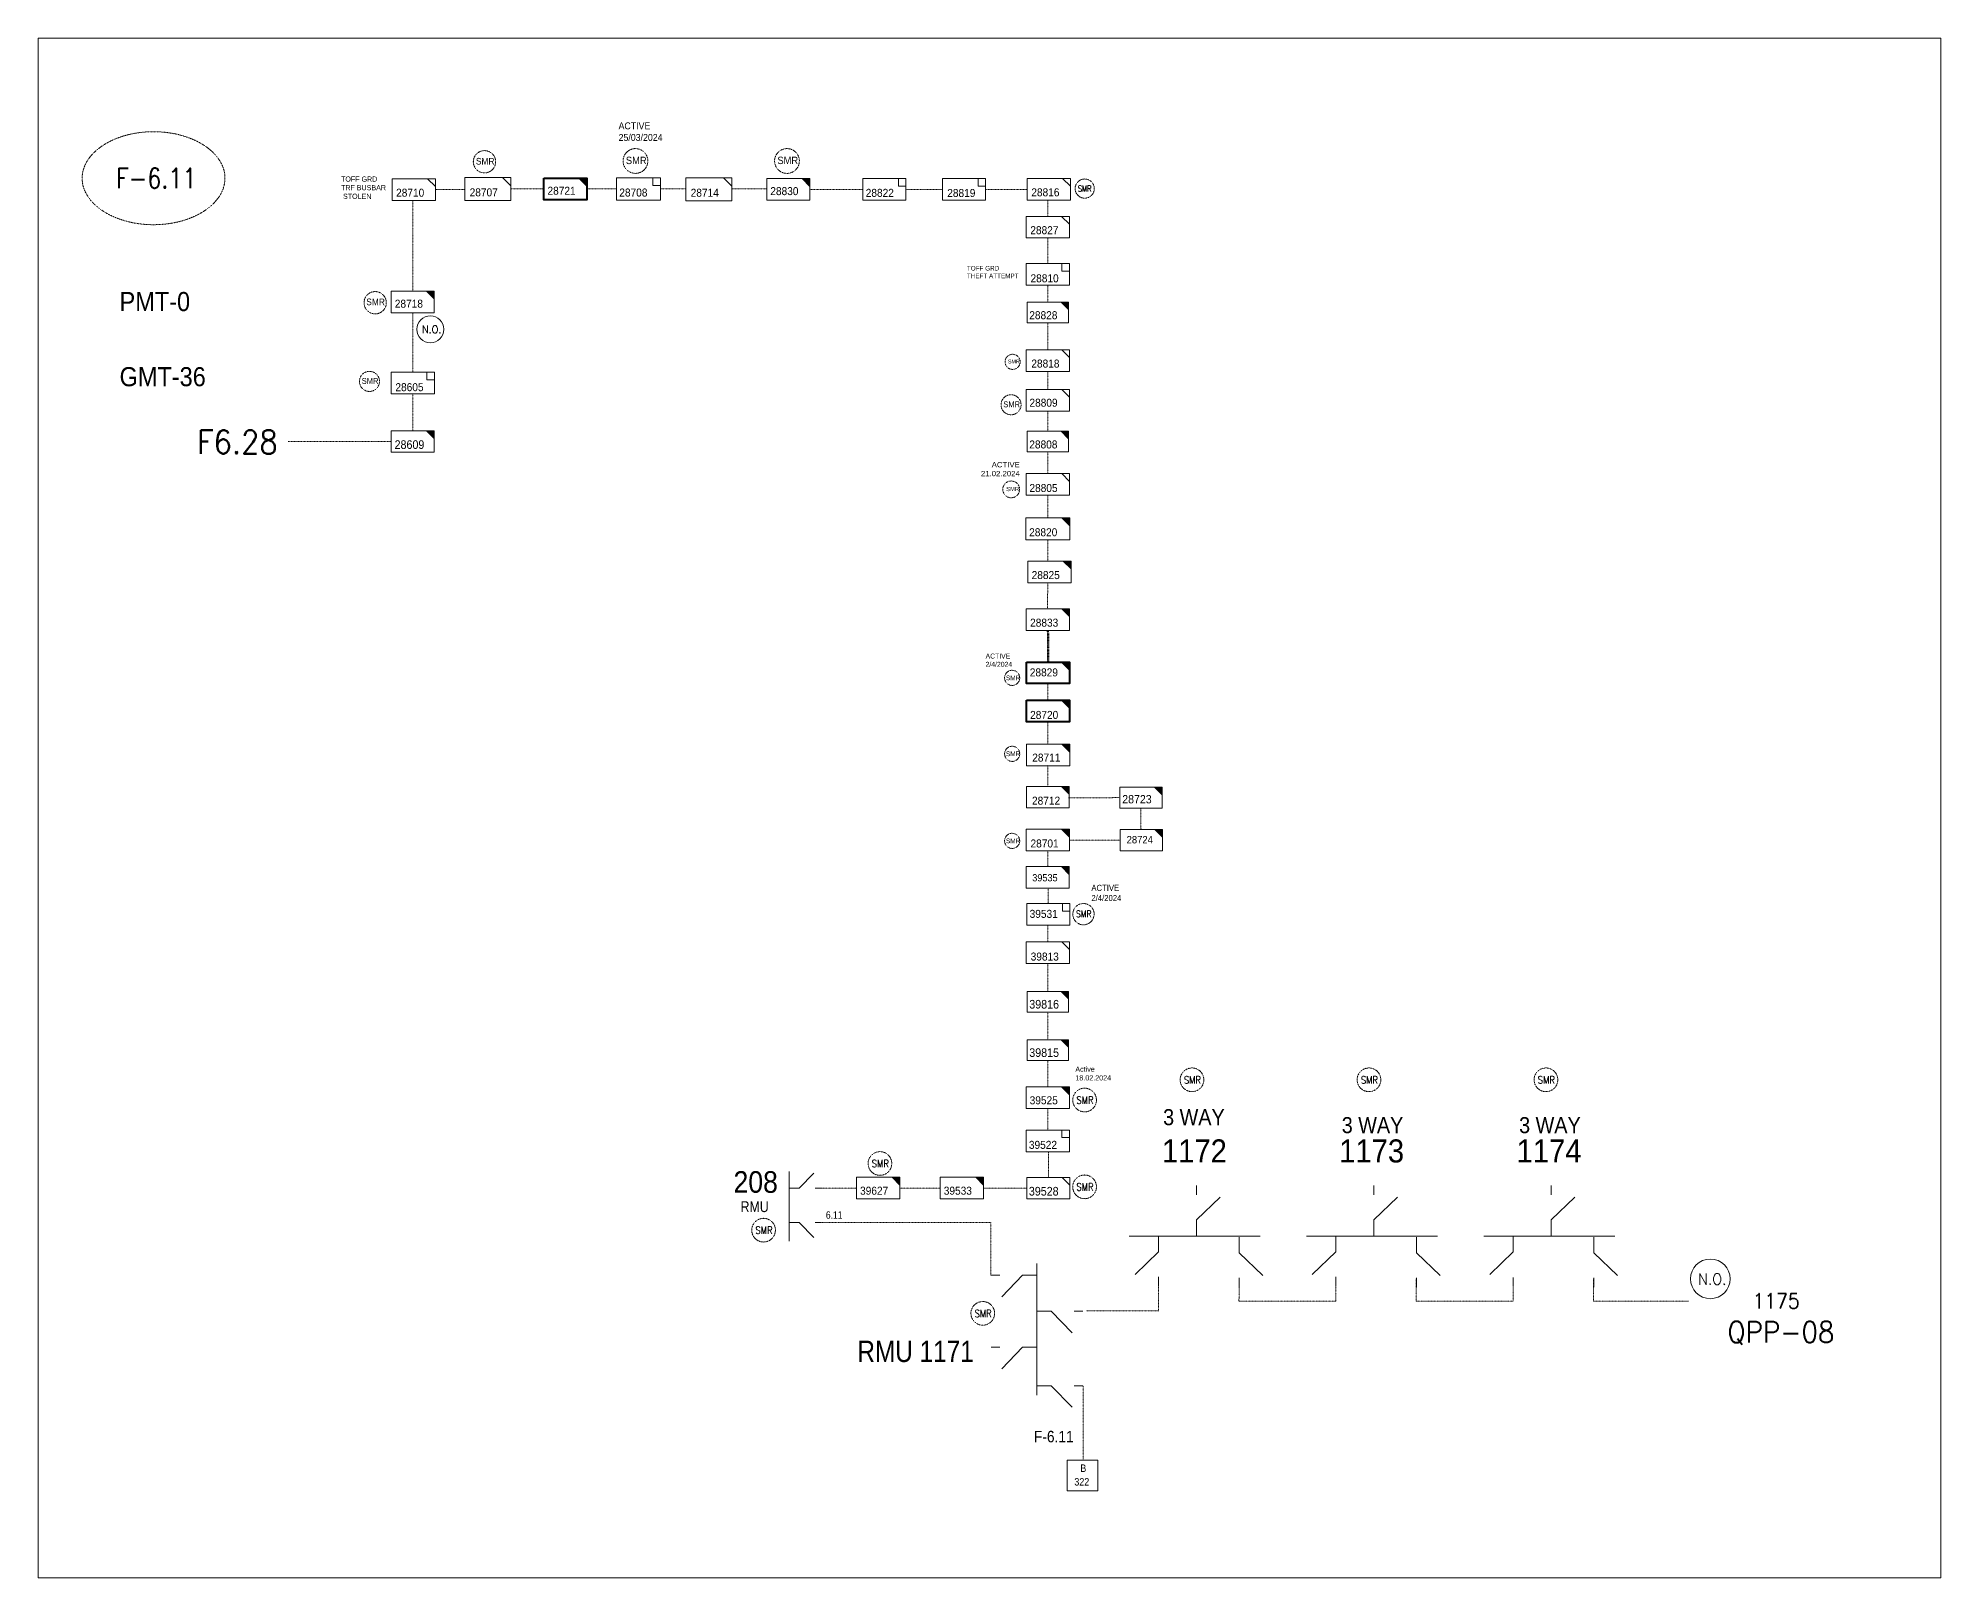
# Model space of a CAD drawing. Header units: metres. Extents: x 65984 to 144644, y -19036 to 23726.
# Drawn here: x 101588 to 102468, y 7578 to 8290 of the extents above; entities that cross this region are included whole.
import ezdxf
from ezdxf.enums import TextEntityAlignment as Align

# ---------------------------------------------------------------- set-up
doc = ezdxf.new("R2010")
doc.units = ezdxf.units.M
doc.header["$MEASUREMENT"] = 0
doc.linetypes.add('DGN Style 3', pattern=[0.013877, 0, -0.013877])
doc.layers.get('0').update_dxf_attribs({"color": 95, "lineweight": 40})
for name, color, linetype, lineweight in [('d_eos', 111, 'Continuous', 40), ('d_eos no', 121, 'Continuous', 40), ('d_switch', 95, 'Continuous', 40), ('d_tf no', 6, 'Continuous', 40), ('d_ug cable', 95, 'Continuous', 40), ('d_unit sub', 7, 'Continuous', 40), ('fedr no', 95, 'Continuous', 40), ('GRID STATION  04', 7, 'Continuous', 40), ('Level 37', 7, 'Continuous', 0), ('O H MAIN FEEDER', 4, 'Continuous', 100), ('SW N O', 114, 'Continuous', 30)]:
    doc.layers.add(name, color=color, linetype=linetype, lineweight=lineweight)
doc.styles.add('NASKHF', font='naskhf.shx', dxfattribs={"height": 8})
doc.styles.get("Standard").update_dxf_attribs({"font": 'txt.shx'})
doc.styles.add('Style-Arial', font='arial.ttf')
doc.styles.add('Style-ENGINEERING', font='ENGINEERING.shx')
doc.styles.add('Style-msdefault', font='msdefault.shx')
doc.styles.add('Style-simplex', font='simplex.shx')
doc.styles.add('Style-STANDARD', font='STANDARD.shx')

# ---------------------------------------------------------------- blocks, each defined once
blk = doc.blocks.new('TF_8')
at = {"color": 0, "linetype": 'ByBlock', "lineweight": -2}
blk.add_line((6.3, 4.95), (9.9, 1.35), dxfattribs=at)
blk.add_3dface([(-10.1, 4.95), (9.9, 4.95), (9.9, -5.05), (-10.1, -5.05)], dxfattribs=at)
blk = doc.blocks.new('exist.us-1000kva')
at = {"color": 0, "linetype": 'ByBlock', "lineweight": -2, "flags": 128}
blk.add_lwpolyline([(40, 12.9), (32.8, 20), (40, 20)], close=True, dxfattribs=at)
at = {"color": 0, "linetype": 'ByBlock', "lineweight": -2, "extrusion": (0, 0, -1)}
blk.add_solid([(-40, 12.9), (-32.8, 20), (-40, 20)], dxfattribs=at)
at = {"color": 0, "linetype": 'ByBlock', "lineweight": -2, "xscale": 2, "yscale": 2}
blk.add_blockref('TF_8', (20.2, 10.1), dxfattribs=at)
blk = doc.blocks.new('TF3')
at = {"color": 0, "linetype": 'ByBlock', "lineweight": -2}
for p, q in [((11.3, 9), (18.3, 9)), ((18.3, 9), (18.3, 2))]:
    blk.add_line(p, q, dxfattribs=at)
at = {"color": 0, "linetype": 'ByBlock', "lineweight": -2, "flags": 128}
blk.add_lwpolyline([(18.3, 2), (11.3, 2), (11.3, 9)], dxfattribs=at)
at = {"color": 0, "linetype": 'ByBlock', "lineweight": -2}
blk.add_3dface([(-21.7, 9), (18.3, 9), (18.3, -11), (-21.7, -11)], dxfattribs=at)
blk = doc.blocks.new('*U4083')
at = {"layer": 'SW N O', "color": 3, "lineweight": 13, "ltscale": 0.426762}
blk.add_circle((0, 0), 16.8, dxfattribs=at)
at = {"layer": 'SW N O', "color": 3, "lineweight": 13, "style": 'Style-STANDARD'}
blk.add_text('N.O.', height=9.6, dxfattribs=at).set_placement((1.7, -0.2), align=Align.MIDDLE_CENTER)
blk = doc.blocks.new('*U4268')
at = {"layer": 'SW N O', "color": 3, "lineweight": 13, "ltscale": 0.426762}
blk.add_circle((0, 0), 16.8, dxfattribs=at)
at = {"layer": 'SW N O', "color": 3, "lineweight": 13, "style": 'Style-STANDARD'}
blk.add_text('N.O.', height=9.6, dxfattribs=at).set_placement((1.7, -0.2), align=Align.MIDDLE_CENTER)

msp = doc.modelspace()

# ---------------------------------------------------------------- linework, layer by layer
at = {"color": 5, "linetype": 'DGN Style 3', "lineweight": 13}
for p, q in [((102106.16, 7712.66), (102106.16, 7701.14)), ((102143.46, 7712.23), (102143.31, 7705.62)), ((102188.12, 7712.66), (102188.12, 7705.8)), ((102225.27, 7716.09), (102225.27, 7705.62)), ((102270.15, 7712.96), (102270.15, 7705.77)), ((102307.3, 7716.09), (102307.3, 7705.8)), ((102143.24, 7705.8), (102188.07, 7705.8)), ((102225.2, 7705.8), (102270.15, 7705.77)), ((102307.3, 7705.8), (102351.17, 7705.79))]:
    msp.add_line(p, q, dxfattribs=at)
at = {"layer": 'd_eos', "color": 2, "linetype": 'Continuous', "lineweight": 13, "ltscale": 0.638341}
for p, q in [((101935.29, 7765.78), (101935.29, 7733.46)), ((101939.94, 7758.04), (101946.73, 7765.04)), ((101935.29, 7758.04), (101939.94, 7758.04)), ((101947.38, 7758.04), (101950.21, 7758.04)), ((101935.28, 7742.18), (101939.93, 7742.18)), ((101939.93, 7742.18), (101946.73, 7735.18)), ((101947.38, 7742.18), (101950.2, 7742.18))]:
    msp.add_line(p, q, dxfattribs=at)
at = {"layer": 'd_eos', "color": 2, "linetype": 'Continuous', "lineweight": 13, "ltscale": 0.992748}
for p, q in [((102123.73, 7754.91), (102123.73, 7759.3)), ((102123.73, 7743.33), (102134.62, 7753.9)), ((102205.69, 7754.91), (102205.69, 7759.3)), ((102205.69, 7743.33), (102216.58, 7753.9)), ((102287.72, 7754.91), (102287.72, 7759.3)), ((102287.72, 7743.33), (102298.61, 7753.9)), ((102153.19, 7735.86), (102092.6, 7735.86)), ((102106.16, 7735.86), (102106.16, 7728.63)), ((102123.73, 7736.1), (102123.73, 7743.33)), ((102143.46, 7735.43), (102143.46, 7728.2)), ((102235.15, 7735.86), (102174.55, 7735.86)), ((102188.12, 7735.86), (102188.12, 7728.63)), ((102205.69, 7736.1), (102205.69, 7743.33)), ((102225.42, 7735.43), (102225.42, 7728.2)), ((102317.18, 7735.86), (102256.59, 7735.86)), ((102270.15, 7735.86), (102270.15, 7728.63)), ((102287.72, 7736.1), (102287.72, 7743.33)), ((102307.45, 7735.43), (102307.45, 7728.2)), ((102106.16, 7728.63), (102095.27, 7718.06)), ((102143.46, 7728.2), (102154.35, 7717.63)), ((102188.12, 7728.63), (102177.23, 7718.06)), ((102225.42, 7728.2), (102236.31, 7717.63)), ((102270.15, 7728.63), (102259.26, 7718.06)), ((102307.45, 7728.2), (102318.34, 7717.63)), ((102106.16, 7717.05), (102106.16, 7712.66)), ((102143.46, 7716.63), (102143.46, 7712.23)), ((102188.12, 7717.05), (102188.12, 7712.66)), ((102225.42, 7716.63), (102225.42, 7712.23)), ((102307.45, 7716.63), (102307.45, 7712.23))]:
    msp.add_line(p, q, dxfattribs=at)
at = {"layer": 'd_eos', "color": 2, "linetype": 'Continuous', "lineweight": 13, "ltscale": 0.906744}
for p, q in [((102032.69, 7717.81), (102028.54, 7717.81)), ((102043.26, 7717.81), (102033.61, 7707.86)), ((102049.87, 7717.81), (102043.26, 7717.81)), ((102049.87, 7662.29), (102049.87, 7723.26)), ((102049.87, 7701.14), (102056.47, 7701.14)), ((102056.47, 7701.14), (102066.12, 7691.19)), ((102067.04, 7701.14), (102071.06, 7701.14)), ((102032.69, 7684.47), (102028.68, 7684.47)), ((102043.26, 7684.47), (102033.61, 7674.52)), ((102049.87, 7684.46), (102043.26, 7684.46)), ((102049.87, 7666.63), (102056.47, 7666.63)), ((102056.47, 7666.63), (102066.13, 7656.69)), ((102067.04, 7666.64), (102071.06, 7666.64))]:
    msp.add_line(p, q, dxfattribs=at)
at = {"layer": 'd_eos', "color": 2, "linetype": 'Continuous', "lineweight": 13, "ltscale": 0.893473}
msp.add_line((102270.14, 7716.79), (102270.14, 7712.84), dxfattribs=at)
at = {"layer": 'd_ug cable', "color": 5, "linetype": 'DGN Style 3', "lineweight": 13}
for p, q in [((101806.55, 8220.11), (101821.93, 8220.11)), ((101841.83, 8220.11), (101855.4, 8220.11)), ((101875.84, 8220.11), (101887.56, 8220.11)), ((101908.76, 8220.11), (101924.97, 8220.11)), ((101944.87, 8219.92), (101969.33, 8219.92)), ((101989.32, 8219.92), (102006.16, 8219.92)), ((102026.16, 8219.92), (102045.39, 8219.92)), ((101761.26, 8172.86), (101761.26, 8214.81)), ((102054.93, 8207.43), (102054.93, 8214.96)), ((102054.93, 8185.67), (102054.93, 8197.15)), ((101761.26, 8135.35), (101761.26, 8162.88)), ((102054.96, 8135.75), (102054.96, 8127.4)), ((102054.96, 8117.4), (102054.96, 8108.05)), ((101751.34, 8103.34), (101703.59, 8103.34)), ((102054.96, 8098.48), (102054.96, 8088.48)), ((102054.96, 8078.48), (102054.96, 8068.06)), ((102054.96, 8047.98), (102054.96, 8057.85)), ((102054.83, 8026.01), (102054.88, 8037.95)), ((102054.94, 8001.37), (102055.01, 8015.94)), ((102054.94, 7983.44), (102054.94, 7991.35)), ((102054.94, 7963.22), (102054.94, 7973.7)), ((102054.94, 7944.18), (102054.94, 7953.64)), ((102088.2, 7938.63), (102064.49, 7938.55)), ((102098.02, 7923.94), (102098.01, 7933.69)), ((102054.94, 7906.72), (102054.94, 7914)), ((102088.34, 7919.01), (102064.92, 7918.96)), ((102055.02, 7896.7), (102055.02, 7889.69)), ((102054.94, 7849.03), (102054.94, 7861.96)), ((102054.94, 7826.67), (102054.94, 7839.45)), ((102054.94, 7784.9), (102054.94, 7794.85)), ((102055.18, 7763.04), (102055.18, 7774.9)), ((101986.49, 7758.04), (102005.21, 7758.04)), ((102025.19, 7758.04), (102045.18, 7758.04)), ((102072.75, 7701.24), (102106.16, 7701.24))]:
    msp.add_line(p, q, dxfattribs=at)
at = {"layer": 'd_ug cable', "color": 5, "linetype": 'DGN Style 3', "lineweight": 100}
msp.add_line((102055.05, 8001.33), (102055.01, 8015.94), dxfattribs=at)
at = {"layer": 'd_ug cable', "color": 5, "linetype": 'DGN Style 3', "lineweight": 13, "flags": 128}
for points in [[(101771.7, 8219.81), (101785.34, 8219.81)], [(102054.93, 8167.83), (102054.93, 8175.67)], [(102054.96, 8145.74), (102054.96, 8158.25)], [(101761.26, 8125.36), (101761.26, 8108.31)], [(102054.94, 7871.96), (102054.94, 7879.67)], [(102054.94, 7804.86), (102054.94, 7817.09)], [(101966.52, 7758.04), (101950.21, 7758.04)], [(101950.2, 7742.18), (102028.54, 7742.18), (102028.54, 7717.81)], [(102071.25, 7666.68), (102071.25, 7666.68), (102071.25, 7632.76)]]:
    msp.add_lwpolyline(points, dxfattribs=at)
at = {"layer": 'd_ug cable', "color": 2, "linetype": 'DGN Style 3', "lineweight": 13}
for centre, radius in [((101794.42, 8232.69), 5.16), ((101864.24, 8233.04), 5.73), ((101934.31, 8233.04), 5.73), ((102071.99, 8220.28), 4.44), ((101743.87, 8167.5), 5.16), ((102038.64, 8140.15), 3.5), ((101741.23, 8131.12), 4.64), ((102037.92, 8120.32), 4.64), ((102038.01, 8081.18), 3.89), ((102038.43, 7994.02), 3.5), ((102038.43, 7958.89), 3.5), ((102038.43, 7918.64), 3.5), ((102071.41, 7884.75), 4.93), ((102121.61, 7808.15), 5.48), ((102203.45, 7808.15), 5.48), ((102285.29, 7808.15), 5.48), ((102071.94, 7798.79), 5.48), ((101977.3, 7769.45), 5.48), ((101977.3, 7769.45), 5.48), ((102071.94, 7758.65), 5.48), ((101923.49, 7738.61), 5.48), ((101923.49, 7738.61), 5.48), ((102024.85, 7700.15), 5.48), ((102024.85, 7700.15), 5.48)]:
    msp.add_circle(centre, radius, dxfattribs=at)
at = {"layer": 'fedr no', "color": 82, "linetype": 'DGN Style 3', "lineweight": 13, "true_color": 0x1dc70e}
msp.add_ellipse((101641.39, 8225.08), major_axis=(33.02, 0), ratio=0.651175, dxfattribs=at)
at = {"layer": 'GRID STATION  04', "color": 5, "linetype": 'Continuous', "lineweight": 13, "ltscale": 0.39177, "flags": 128}
msp.add_lwpolyline([(102063.83, 7618.05), (102063.83, 7632.2), (102077.99, 7632.2), (102077.99, 7618.05)], close=True, dxfattribs=at)
at = {"layer": 'O H MAIN FEEDER', "color": 140, "linetype": 'Continuous', "lineweight": 13, "flags": 128}
msp.add_lwpolyline([(101588, 8289.89), (102467.94, 8289.89), (102467.92, 7577.79), (101587.98, 7577.79)], close=True, dxfattribs=at)

# ---------------------------------------------------------------- block references
at = {"layer": 'd_unit sub', "color": 5, "linetype": 'Continuous', "lineweight": 13}
for name, p, xscale, yscale, zscale in [('TF_8', (101761.8, 8219.86), 0.999671859597321, 0.999671859597321, 0.2499179648993302), ('TF_8', (101898.26, 8219.97), 1.060069151533069, 1.060069151533069, 0.2449196056013438), ('TF3', (101980.18, 8220.42), 0.4998359297986605, 0.4998359297986605, 0.2499179648993302), ('TF3', (102017.01, 8220.42), 0.4998359297986605, 0.4998359297986605, 0.2499179648993302), ('TF_8', (102055.03, 8202.49), 0.999671859597321, 0.999671859597321, 0.2499179648993302), ('TF3', (102055.78, 8181.17), 0.4998359297986605, 0.4998359297986605, 0.2499179648993302), ('exist.us-1000kva', (102045.4, 8158.25), 0.4774942224030571, 0.4788545613457996, 0.6975792102448954), ('exist.us-1000kva', (101751.34, 8098.36), 0.4959955919560563, 0.4974086396695361, 0.6975792102448954), ('exist.us-1000kva', (102045.41, 8098.48), 0.4774942224030571, 0.4788545613457996, 0.6975792102448954), ('exist.us-1000kva', (102044.78, 8057.85), 0.5088894923983718, 0.5103392736974587, 0.6975792102448954), ('exist.us-1000kva', (102045.66, 8037.95), 0.5002049363608435, 0.501629976125428, 0.6975792102448954), ('exist.us-1000kva', (102044.94, 8015.94), 0.5002049363608435, 0.501629976125428, 0.6975792102448954), ('exist.us-1000kva', (102045.02, 7933.85), 0.4959955919560563, 0.4974086396695361, 0.6975792102448954), ('exist.us-1000kva', (102088.2, 7933.71), 0.490208938260884, 0.4916055003081497, 0.6278212892204059), ('exist.us-1000kva', (102088.34, 7914.09), 0.4912068753786355, 0.4926062804607694, 0.6278212892204059), ('exist.us-1000kva', (102044.91, 7896.75), 0.49725077648133, 0.4986674001048627, 0.6278212892204059), ('TF_8', (102055.04, 7867.01), 0.999671859597321, 0.999671859597321, 0.2499179648993302), ('exist.us-1000kva', (102045.39, 7839.45), 0.4774942224030571, 0.4788545613457996, 0.6975792102448954), ('exist.us-1000kva', (102045.39, 7817.09), 0.4774942224030571, 0.4788545613457996, 0.6975792102448954), ('TF3', (102055.79, 7780.4), 0.4998359297986605, 0.4998359297986605, 0.2499179648993302), ('exist.us-1000kva', (102005.21, 7753.03), 0.4993602584163842, 0.5007828917679735, 0.6975792102448954)]:
    msp.add_blockref(name, p, dxfattribs=dict(at, xscale=xscale, yscale=yscale, zscale=zscale))
at = {"layer": 'd_unit sub', "color": 2, "linetype": 'Continuous', "lineweight": 13}
for name, p, xscale, yscale, zscale in [('TF_8', (101796.05, 8220.16), 1.060069151533069, 1.060069151533069, 0.2449196056013438), ('TF3', (101866.49, 8220.62), 0.5111325605708967, 0.5111325605708967, 0.2449196056013438), ('exist.us-1000kva', (101924.97, 8214.93), 0.4973950146662732, 0.4988120492116785, 0.6975792102448954), ('TF_8', (102055.49, 8220), 0.999671859597321, 0.999671859597321, 0.2499179648993302), ('exist.us-1000kva', (101751.31, 8162.88), 0.4973950146662732, 0.4988120492116785, 0.6975792102448954), ('TF_8', (102055.06, 8140.8), 0.999671859597321, 0.999671859597321, 0.2499179648993302), ('TF3', (101762.11, 8130.86), 0.4998359297986605, 0.4998359297986605, 0.2499179648993302), ('TF_8', (102055.06, 8122.45), 0.999671859597321, 0.999671859597321, 0.2499179648993302), ('TF_8', (102055.06, 8083.53), 0.999671859597321, 0.999671859597321, 0.2499179648993302), ('exist.us-1000kva', (102045.07, 7953.32), 0.4993602584163842, 0.5007828917679735, 0.6975792102448954), ('exist.us-1000kva', (102044.95, 7914), 0.4993602584163842, 0.5007828917679735, 0.6975792102448954), ('TF3', (102056.01, 7885.19), 0.4998359297986605, 0.4998359297986605, 0.2499179648993302), ('exist.us-1000kva', (102044.95, 7794.85), 0.4993602584163842, 0.5007828917679735, 0.6975792102448954), ('exist.us-1000kva', (101966.52, 7753.03), 0.4993602584163842, 0.5007828917679735, 0.6975792102448954), ('TF_8', (102055.28, 7758.09), 0.999671859597321, 0.999671859597321, 0.2499179648993302)]:
    msp.add_blockref(name, p, dxfattribs=dict(at, xscale=xscale, yscale=yscale, zscale=zscale))
at = {"layer": 'd_unit sub', "color": 5, "linetype": 'Continuous', "lineweight": 40, "xscale": 0.4973950146662732, "yscale": 0.4988120492116785, "zscale": 0.6975792102448954}
for p in [(101821.93, 8215.12), (102045.11, 7973.7)]:
    msp.add_blockref('exist.us-1000kva', p, dxfattribs=at)
at = {"layer": 'd_unit sub', "color": 2, "linetype": 'Continuous', "lineweight": 40, "xscale": 0.4973950146662732, "yscale": 0.4988120492116785, "zscale": 0.6975792102448954}
msp.add_blockref('exist.us-1000kva', (102045.11, 7991.35), dxfattribs=at)
at = {"layer": 'SW N O', "color": 3, "lineweight": 13}
for name, p, xscale, yscale, zscale in [('*U4083', (101769.41, 8155.21), 0.3715799027618839, 0.3715799027618839, 0.3715799027618839), ('*U4268', (102361.3, 7716.1), 0.5455144588200176, 0.5455144588200176, 0.5455144588200176)]:
    msp.add_blockref(name, p, dxfattribs=dict(at, xscale=xscale, yscale=yscale, zscale=zscale))

# ---------------------------------------------------------------- texts
at = {"color": 4, "insert": (102041.97, 8087.23), "char_height": 2.4568, "attachment_point": 9}
msp.add_mtext('\\FENGINEERING;\\H1x;\\W1.09375;ACTIVE\\P21.02.2024', dxfattribs=at)
at = {"layer": 'd_eos no', "color": 7, "linetype": 'Continuous', "lineweight": 13, "style": 'Style-Arial', "width": 0.88}
for s, p in [('PMT-0', (101625.67, 8172.46)), ('GMT-36', (101625.67, 8137.72))]:
    msp.add_text(s, height=8.843, dxfattribs=at).set_placement(p, align=Align.TOP_LEFT)
at = {"layer": 'd_switch', "color": 7, "linetype": 'Continuous', "lineweight": 13, "insert": (102066.9, 7645.8), "char_height": 5.2887, "attachment_point": 3, "style": 'NASKHF'}
msp.add_mtext('\\Fmsdefault;\\H1x;\\W0.9;F-6.11\\P', dxfattribs=at)
at = {"layer": 'd_tf no', "color": 5, "linetype": 'Continuous', "lineweight": 13, "style": 'Style-msdefault'}
for s, height, width, p in [('28710', 3.7, 0.945946, (101753.55, 8220.23)), ('28714', 3.7, 0.945946, (101889.77, 8220.21)), ('28822', 3.7, 0.945946, (101970.72, 8220.16)), ('28819', 3.7, 0.945946, (102008.42, 8220.1)), ('28827', 3.7, 0.945946, (102046.84, 8202.89)), ('28810', 3.7, 0.945946, (102046.93, 8180.64)), ('28828', 3.7, 0.945946, (102046.36, 8163.58)), ('28609', 4, 0.925, (101752.85, 8103.89)), ('28808', 3.7, 0.945946, (102046.37, 8103.81)), ('28820', 3.7, 0.945946, (102046.3, 8063.21)), ('28825', 3.7, 0.945946, (102047.45, 8043.41)), ('28833', 3.7, 0.945946, (102046.73, 8021.4)), ('28712', 3.7, 0.945946, (102047.62, 7939.08)), ('28723', 3.87, 0.945946, (102089.34, 7939.84)), ('28724', 3.448, 0.945946, (102091.38, 7920.91)), ('39535', 3.33, 0.945946, (102047.74, 7903.25)), ('39813', 3.7, 0.945946, (102047.01, 7866.99)), ('39816', 4, 0.925, (102046.35, 7845.08)), ('39815', 4, 0.925, (102046.35, 7822.72)), ('39522', 3.7, 0.945946, (102046.17, 7779.92)), ('39533', 3.7, 0.945946, (102006.81, 7758.71))]:
    msp.add_text(s, height=height, dxfattribs=dict(at, width=width)).set_placement(p, align=Align.TOP_LEFT)
at = {"layer": 'd_tf no', "color": 2, "linetype": 'Continuous', "lineweight": 13, "style": 'Style-msdefault'}
for s, height, width, p in [('28707', 3.7, 0.945946, (101787.56, 8220.4)), ('28830', 3.7, 0.945946, (101926.6, 8220.96)), ('28816', 3.7, 0.945946, (102047.3, 8220.41)), ('28718', 3.7, 0.945946, (101752.95, 8168.9)), ('28818', 3.7, 0.945946, (102047.31, 8141.22)), ('28605', 3.7, 0.945946, (101753.23, 8130.3)), ('28809', 3.7, 0.945946, (102046.44, 8123.11)), ('28711', 3.7, 0.945946, (102047.73, 7959)), ('28701', 3.7, 0.945946, (102046.92, 7919.29)), ('39627', 3.7, 0.945946, (101968.11, 7758.71)), ('39528', 4, 0.925, (102046.16, 7758.62))]:
    msp.add_text(s, height=height, dxfattribs=dict(at, width=width)).set_placement(p, align=Align.TOP_LEFT)
at = {"layer": 'd_tf no', "color": 5, "linetype": 'Continuous', "lineweight": 40, "style": 'Style-msdefault', "width": 0.945946}
for s, p in [('28721', (101823.56, 8221.14)), ('28720', (102046.74, 7978.73))]:
    msp.add_text(s, height=3.7, dxfattribs=at).set_placement(p, align=Align.TOP_LEFT)
at = {"layer": 'd_tf no', "color": 121, "linetype": 'Continuous', "lineweight": 13, "style": 'Style-msdefault', "width": 0.945946}
for s, p in [('28708', (101856.77, 8220.31)), ('28805', (102046.43, 8083.68)), ('39531', (102046.52, 7886.74)), ('39525', (102046.54, 7800.52))]:
    msp.add_text(s, height=3.7, dxfattribs=at).set_placement(p, align=Align.TOP_LEFT)
at = {"layer": 'd_tf no', "color": 1, "linetype": 'Continuous', "lineweight": 40, "style": 'Style-msdefault', "width": 0.945946}
for height, p in [(1.77, (102036.54, 8141.19)), (1.966, (102035.68, 8082.33)), (2.165, (102035.58, 7995.11)), (2.165, (102035.58, 7959.98)), (2.165, (102035.58, 7919.73))]:
    msp.add_text('SMR', height=height, dxfattribs=at).set_placement(p, align=Align.TOP_LEFT)
at = {"layer": 'd_tf no', "color": 121, "linetype": 'Continuous', "lineweight": 40, "style": 'Style-msdefault', "width": 0.945946}
msp.add_text('28829', height=3.7, dxfattribs=at).set_placement((102046.6, 7998.41), align=Align.TOP_LEFT)
at = {"layer": 'd_tf no', "color": 2, "linetype": 'Continuous', "lineweight": 13, "style": 'Style-msdefault', "width": 0.945946}
for s, p in [('1173', (102219.69, 7780.59)), ('1174', (102301.73, 7780.59))]:
    msp.add_text(s, height=10.669, dxfattribs=at).set_placement(p, align=Align.TOP_RIGHT)
at = {"layer": 'd_tf no', "color": 121, "linetype": 'Continuous', "lineweight": 40, "attachment_point": 1, "style": 'NASKHF'}
for s, insert, char_height in [('\\Fmsdefault;\\H1x;\\W0.945946;ACTIVE\\P25/03/2024', (101856.43, 8250.9), 3.2145), ('\\Fmsdefault;\\H1x;\\W0.945946;TOFF GRD\\PTHEFT ATTEMPT', (102017.5, 8184.52), 2.129), ('\\Fmsdefault;\\H1x;\\W0.945946;ACTIVE\\P2/4/2024\\P', (102026.15, 8005.26), 2.2975), ('\\Fmsdefault;\\H1x;\\W0.945946;ACTIVE\\P2/4/2024\\P', (102075.08, 7898.32), 2.8122), ('\\Fmsdefault;\\H1x;\\W0.945946;Active\\P18.02.2024', (102067.66, 7814.26), 2.4026)]:
    msp.add_mtext(s, dxfattribs=dict(at, insert=insert, char_height=char_height))
at = {"layer": 'd_tf no', "color": 1, "linetype": 'Continuous', "lineweight": 40, "attachment_point": 1, "style": 'NASKHF'}
for insert, char_height in [((101790.43, 8234.47), 3.0677), ((101859.81, 8235.02), 3.4086), ((101929.88, 8235.02), 3.4086), ((101739.75, 8169.43), 3.0677), ((101737.64, 8132.72), 2.761), ((102034.32, 8121.92), 2.761)]:
    msp.add_mtext('\\Fmsdefault;\\H1x;\\W0.945946;SMR^I', dxfattribs=dict(at, insert=insert, char_height=char_height))
at = {"layer": 'd_tf no', "color": 121, "linetype": 'Continuous', "lineweight": 40, "insert": (101728.09, 8225.88), "char_height": 2.3883, "width": 21.994, "attachment_point": 1, "style": 'NASKHF'}
msp.add_mtext('\\Fmsdefault;\\H1x;\\W0.945946;TOFF GRD\\PTRF BUSBAR\\P STOLEN', dxfattribs=at)
at = {"layer": 'd_tf no', "color": 1, "linetype": 'Continuous', "lineweight": 40, "ltscale": 0.9, "attachment_point": 5, "line_spacing_factor": 1.2, "style": 'Style-STANDARD'}
for insert, char_height in [((102071.99, 8220.28), 2.7614), ((102121.8, 7808.08), 3.4091), ((102203.64, 7808.08), 3.4091), ((102285.48, 7808.08), 3.4091), ((102072.13, 7798.73), 3.4091), ((101977.49, 7769.38), 3.4091), ((101977.49, 7769.38), 3.4091), ((102072.13, 7758.58), 3.4091), ((101923.68, 7738.55), 3.4091), ((101923.68, 7738.55), 3.4091), ((102025.04, 7700.08), 3.4091), ((102025.04, 7700.08), 3.4091)]:
    msp.add_mtext('\\H1x;\\W0.909091;SMR\\P', dxfattribs=dict(at, insert=insert, char_height=char_height))
at = {"layer": 'd_tf no', "color": 1, "linetype": 'Continuous', "lineweight": 40, "ltscale": 0.81, "insert": (102071.54, 7884.9), "char_height": 3.0682, "attachment_point": 5, "line_spacing_factor": 1.2, "style": 'Style-STANDARD'}
msp.add_mtext('\\H1x;\\W0.909091;SMR\\P', dxfattribs=at)
at = {"layer": 'd_tf no', "color": 2, "linetype": 'Continuous', "lineweight": 13, "insert": (102137.73, 7780.59), "char_height": 10.6687, "width": 67.752, "attachment_point": 3, "style": 'NASKHF'}
msp.add_mtext('\\Fmsdefault;\\H1x;\\W0.945946;1172', dxfattribs=at)
at = {"layer": 'fedr no', "color": 6, "linetype": 'Continuous', "lineweight": 13, "style": 'Style-STANDARD', "width": 0.909091}
msp.add_text('F-6.11', height=9.19, dxfattribs=at).set_placement((101642.68, 8225.08), align=Align.MIDDLE_CENTER)
at = {"layer": 'fedr no', "color": 55, "linetype": 'Continuous', "lineweight": 13, "style": 'Style-simplex', "width": 0.909091}
for s, height, p in [('F6.28', 10.85, (101680.18, 8103.08)), ('QPP-08', 9.765, (102393.96, 7691.5))]:
    msp.add_text(s, height=height, dxfattribs=at).set_placement(p, align=Align.MIDDLE_CENTER)
at = {"layer": 'GRID STATION  04', "color": 5, "linetype": 'Continuous', "lineweight": 13, "style": 'Style-msdefault', "width": 0.888889}
for s, height, p in [('B', 3.47, (102069.96, 7630.26)), ('322', 3.468, (102067.2, 7623.98))]:
    msp.add_text(s, height=height, dxfattribs=at).set_placement(p, align=Align.TOP_LEFT)
at = {"layer": 'Level 37', "color": 2, "linetype": 'Continuous', "lineweight": 13, "ltscale": 0.9, "style": 'Style-Arial', "width": 0.88}
for p in [(102108.25, 7794.6), (102190.85, 7790.91), (102272.88, 7790.91)]:
    msp.add_text('3 WAY', height=7.444, dxfattribs=at).set_placement(p, align=Align.TOP_LEFT)
at = {"layer": 'Level 37', "color": 2, "linetype": 'Continuous', "lineweight": 13, "style": 'Style-Arial', "width": 0.88}
msp.add_text('208', height=10, dxfattribs=at).set_placement((101909.59, 7765.9), align=Align.TOP_LEFT)
at = {"layer": 'Level 37', "color": 2, "linetype": 'Continuous', "lineweight": 13, "style": 'Style-msdefault', "width": 0.854701}
msp.add_text('RMU', height=4.993, dxfattribs=at).set_placement((101919.36, 7749.48), align=Align.MIDDLE_CENTER)
at = {"layer": 'Level 37', "color": 7, "linetype": 'Continuous', "lineweight": 13, "style": 'Style-ENGINEERING', "width": 0.857143}
msp.add_text('6.11', height=3.43, dxfattribs=at).set_placement((101952.3, 7747.33), align=Align.TOP_LEFT)
at = {"layer": 'Level 37', "color": 7, "linetype": 'Continuous', "lineweight": 13, "ltscale": 0.732405, "style": 'Style-simplex', "width": 0.909091}
msp.add_text('1175', height=6.989, dxfattribs=at).set_placement((102391.74, 7705.89), align=Align.MIDDLE_CENTER)
at = {"layer": 'Level 37', "color": 2, "linetype": 'Continuous', "lineweight": 13, "ltscale": 1.614938, "style": 'Style-msdefault', "width": 0.854701}
msp.add_text('RMU 1171', height=9.848, dxfattribs=at).set_placement((101993.77, 7682.56), align=Align.MIDDLE_CENTER)

doc.saveas('drawing.dxf')
